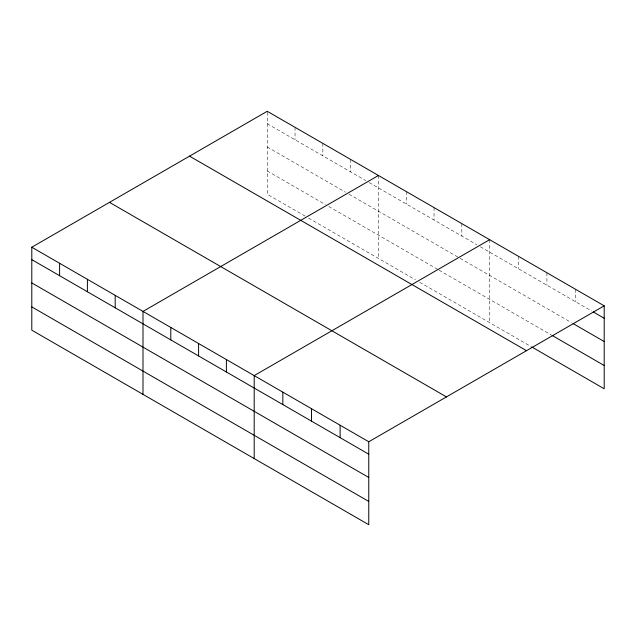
<?xml version="1.0" encoding="UTF-8"?>
<svg xmlns="http://www.w3.org/2000/svg" width="636" height="636" viewBox="0 0 636 636"><rect width="100%" height="100%" fill="white"/><g stroke="black" fill="none" stroke-linecap="round" stroke-linejoin="round"><path stroke-width="0.48" stroke-dasharray="3.18 2.39" d="M267.239 123.718L365.803 180.624M369.174 182.572L477 244.82M480.371 246.768L591.567 310.972M267.239 146.996L345.587 192.223M348.949 194.171L459.311 257.882M460.146 258.367L571.343 322.563M267.239 170.973L325.37 204.53M328.733 206.469L438.244 269.696M439.086 270.189L551.126 334.87M305.145 216.129L267.239 194.242L267.239 111.284M308.516 218.069L415.499 279.84M419.712 282.273L530.909 346.469M575.556 289.293L575.556 301.726M546.92 272.757L546.92 285.19M518.276 256.221L518.276 268.654M489.633 239.685L489.633 322.635M461.831 223.634L461.831 236.067M434.038 207.582L434.038 220.016M406.237 191.539L406.237 203.973M378.436 175.488L378.436 258.439M350.635 159.437L350.635 171.871M322.842 143.386L322.842 155.82M295.04 127.335L295.04 139.769"/><path stroke-width="0.95" d="M368.761 477.461L368.761 441.758L31.8 247.221L31.8 330.171L368.761 524.716L368.761 477.461L31.8 282.925M531.752 346.954L604.2 388.779L604.2 305.829L267.239 111.284L31.8 247.221M378.436 175.488L142.997 311.417L142.997 394.368M489.633 239.685L254.193 375.614L254.193 458.572M368.761 441.758L604.2 305.829M593.245 311.942L604.2 318.262M573.028 323.541L604.2 341.532M551.968 335.355L604.2 365.509M189.544 156.146L526.505 350.682M109.495 202.359L446.456 396.904M31.8 259.655L368.761 454.191M31.8 306.902L368.761 501.438M340.117 425.222L340.117 437.655M311.473 408.686L311.473 421.119M282.837 392.15L282.837 404.583M226.392 359.563L226.392 371.996M198.591 343.52L198.591 355.953M170.798 327.468L170.798 339.902M115.196 295.366L115.196 307.8M87.394 279.315L87.394 291.749M59.601 263.264L59.601 275.698"/></g></svg>
